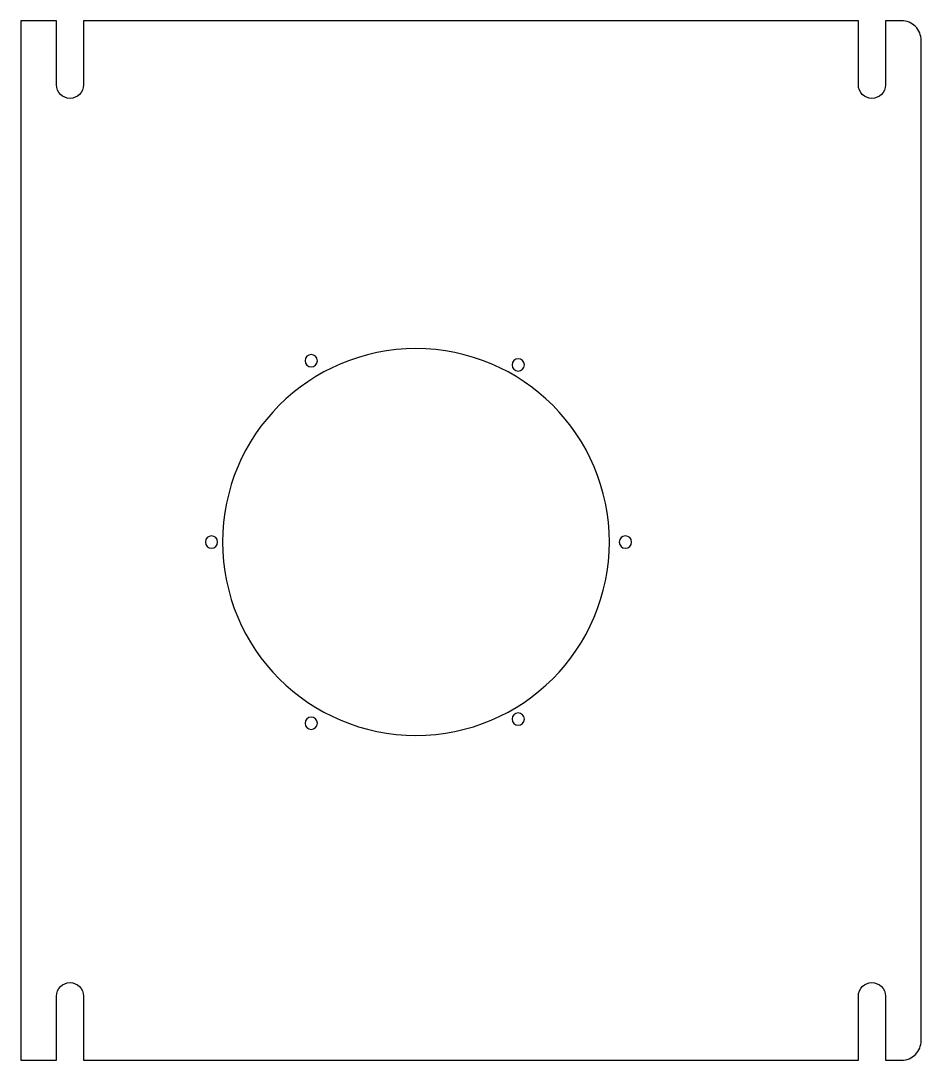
# Model space of a CAD drawing. Header units: millimetres. Extents: x -101 to 81, y -98 to 113.
import ezdxf

# ---------------------------------------------------------------- set-up
doc = ezdxf.new("R2010")
doc.units = ezdxf.units.MM
doc.layers.get('0').update_dxf_attribs({"linetype": 'CONTINUOUS'})

msp = doc.modelspace()

# ---------------------------------------------------------------- linework, layer by layer
msp.add_lwpolyline([(77.48, -97.65, 0.414214), (81.48, -93.65), (81.48, 109.35, 0.414214), (77.48, 113.35), (74.23, 113.35), (74.23, 100.35, -1), (68.73, 100.35), (68.73, 113.35), (-88.52, 113.35), (-88.52, 100.35, -1), (-94.02, 100.35), (-94.02, 113.35), (-101.27, 113.35), (-101.27, -97.65), (-94.02, -97.65), (-94.02, -84.65, -1), (-88.52, -84.65), (-88.52, -97.65), (68.73, -97.65), (68.73, -84.65, -1), (74.23, -84.65), (74.23, -97.65)], format="xyb", close=True)
at = {"extrusion": (1.05821e-19, -7.78016e-21, -1)}
for centre, radius in [((21.06, 7.54, 0), 39.25), ((0.31, 43.48, 0), 1.25), ((62.56, 7.54, 0), 1.25), ((0.31, -28.4, 0), 1.25)]:
    msp.add_circle(centre, radius, dxfattribs=at)
at = {"extrusion": (9.34093e-17, -2.09971e-19, -1)}
for centre in [(42.31, 44.35, 0), (-21.44, 7.54, 0), (42.31, -29.26, 0)]:
    msp.add_circle(centre, 1.25, dxfattribs=at)

doc.saveas('drawing.dxf')
